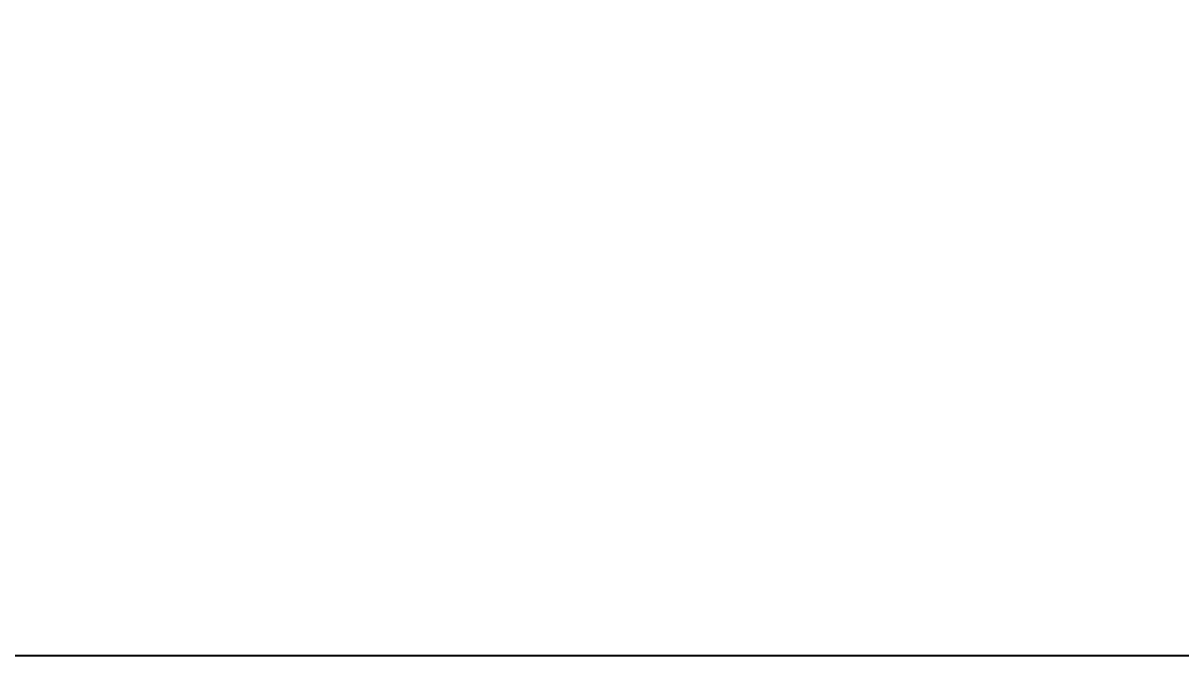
# Model space of a CAD drawing. Extents: x 11992 to 29481, y -6727 to 6811.
# Drawn here: x 19770.5 to 20099.1, y 3830.6 to 4010.3 of the extents above; entities that cross this region are included whole.
import ezdxf

# ---------------------------------------------------------------- set-up
doc = ezdxf.new("R2010")
doc.units = 0
doc.header["$MEASUREMENT"] = 0
doc.layers.get('0').update_dxf_attribs({"color": 8, "linetype": 'CONTINUOUS'})
doc.layers.add('zoylight 5回路', color=4, linetype='CONTINUOUS')

msp = doc.modelspace()

# ---------------------------------------------------------------- linework, layer by layer
msp.add_line((22899.61, 3830.6, -2440.43), (19099.61, 3830.6, -2440.43))
at = {"layer": 'zoylight 5回路', "linetype": 'Continuous'}
for centre, radius, start, end in [((15712.93, 6983.71), 6068.86, 309.830375, 345.263268), ((18411.61, 6014.7), 3024.99, 293.27488, 349.04301), ((15734.67, 7753.44), 5930.63, 314.924439, 337.021951)]:
    msp.add_arc(centre, radius, start, end, dxfattribs=at)

doc.saveas('drawing.dxf')
